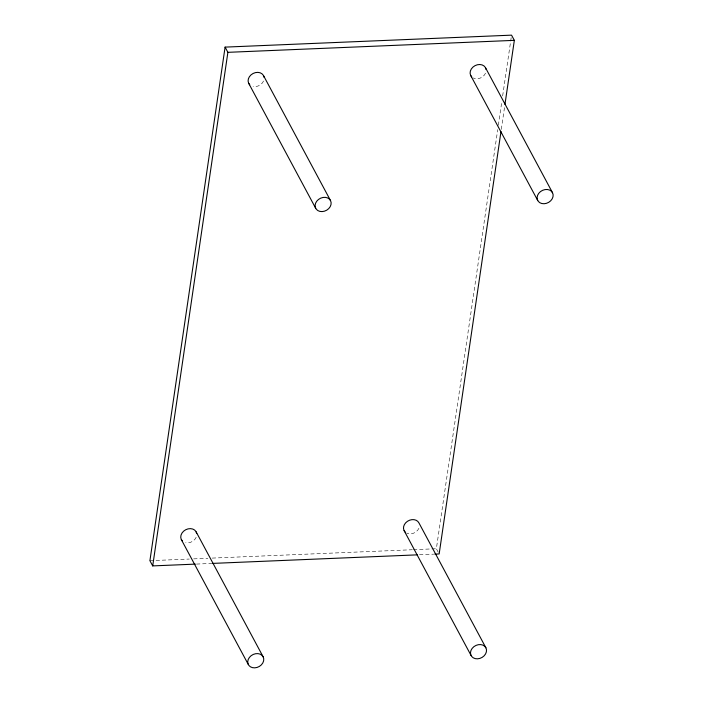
<?xml version="1.0" encoding="UTF-8"?>
<svg xmlns="http://www.w3.org/2000/svg" width="703" height="703" viewBox="0 0 703 703"><rect width="100%" height="100%" fill="white"/><g stroke="black" fill="none" stroke-linecap="round" stroke-linejoin="round"><path stroke-width="0.53" stroke-dasharray="3.52 2.64" d="M438.233 552.198L436.37 548.727L497.715 129.616M498.357 125.275L501.696 102.471M502.645 95.951L511.547 35.15M501.301 129.387L504.482 107.673M149.915 560.695L189.274 559.052M193.65 558.876L207.868 558.279M212.236 558.094L412.318 549.737M413.408 549.684L436.37 548.727M196.445 564.078L211.752 563.437M419.48 554.755L433.689 554.166M196.172 537.285A8.357 6.749 -28.2 0 1 185.689 542.742M263.546 81.03A8.357 6.749 -28.2 0 1 253.062 86.478M485.536 73.174A8.357 6.749 -28.2 0 1 473.242 77.989M418.926 528.261A8.357 6.749 -28.2 0 1 406.624 533.076"/><path stroke-width="1.05" d="M504.956 104.422L514.341 40.352L511.547 35.15L225.092 47.119L149.915 560.695L152.709 565.906L195.346 564.122M152.709 565.906L227.886 52.33L225.092 47.119M500.984 131.566L439.164 553.938L434.788 554.122M227.886 52.33L514.341 40.352M212.842 563.393L417.292 554.852M485.536 67.796L552.54 192.745A8.357 6.749 -28.2 0 1 544.078 203.738A8.357 6.749 -28.2 0 1 538.753 193.325A8.357 6.749 -28.2 0 1 552.54 192.745M470.711 75.502L537.707 200.46M263.537 75.652L330.542 200.601A8.357 6.749 -28.2 0 1 322.079 211.594A8.357 6.749 -28.2 0 1 316.763 201.181A8.357 6.749 -28.2 0 1 330.542 200.601M248.713 83.358L315.717 208.316M485.922 647.832A8.357 6.749 -28.2 0 0 472.144 648.412A8.357 6.749 -28.2 0 0 477.469 658.825A8.357 6.749 -28.2 0 0 485.922 647.832L418.918 522.883A8.357 6.749 -28.2 0 0 407.494 521.275A8.357 6.749 -28.2 0 0 405.148 532.013M404.093 530.589L471.098 655.539M196.172 531.907L263.168 656.866A8.357 6.749 -28.2 0 1 254.714 667.85A8.357 6.749 -28.2 0 1 249.389 657.437A8.357 6.749 -28.2 0 1 263.168 656.866M181.339 539.614L248.344 664.572M182.393 541.038A8.357 6.749 -28.2 0 1 185.68 529.754A8.357 6.749 -28.2 0 1 196.708 533.595M249.758 84.782A8.357 6.749 -28.2 0 1 253.054 73.49A8.357 6.749 -28.2 0 1 264.082 77.339M471.757 76.926A8.357 6.749 -28.2 0 1 475.052 65.634A8.357 6.749 -28.2 0 1 486.081 69.483"/></g></svg>
